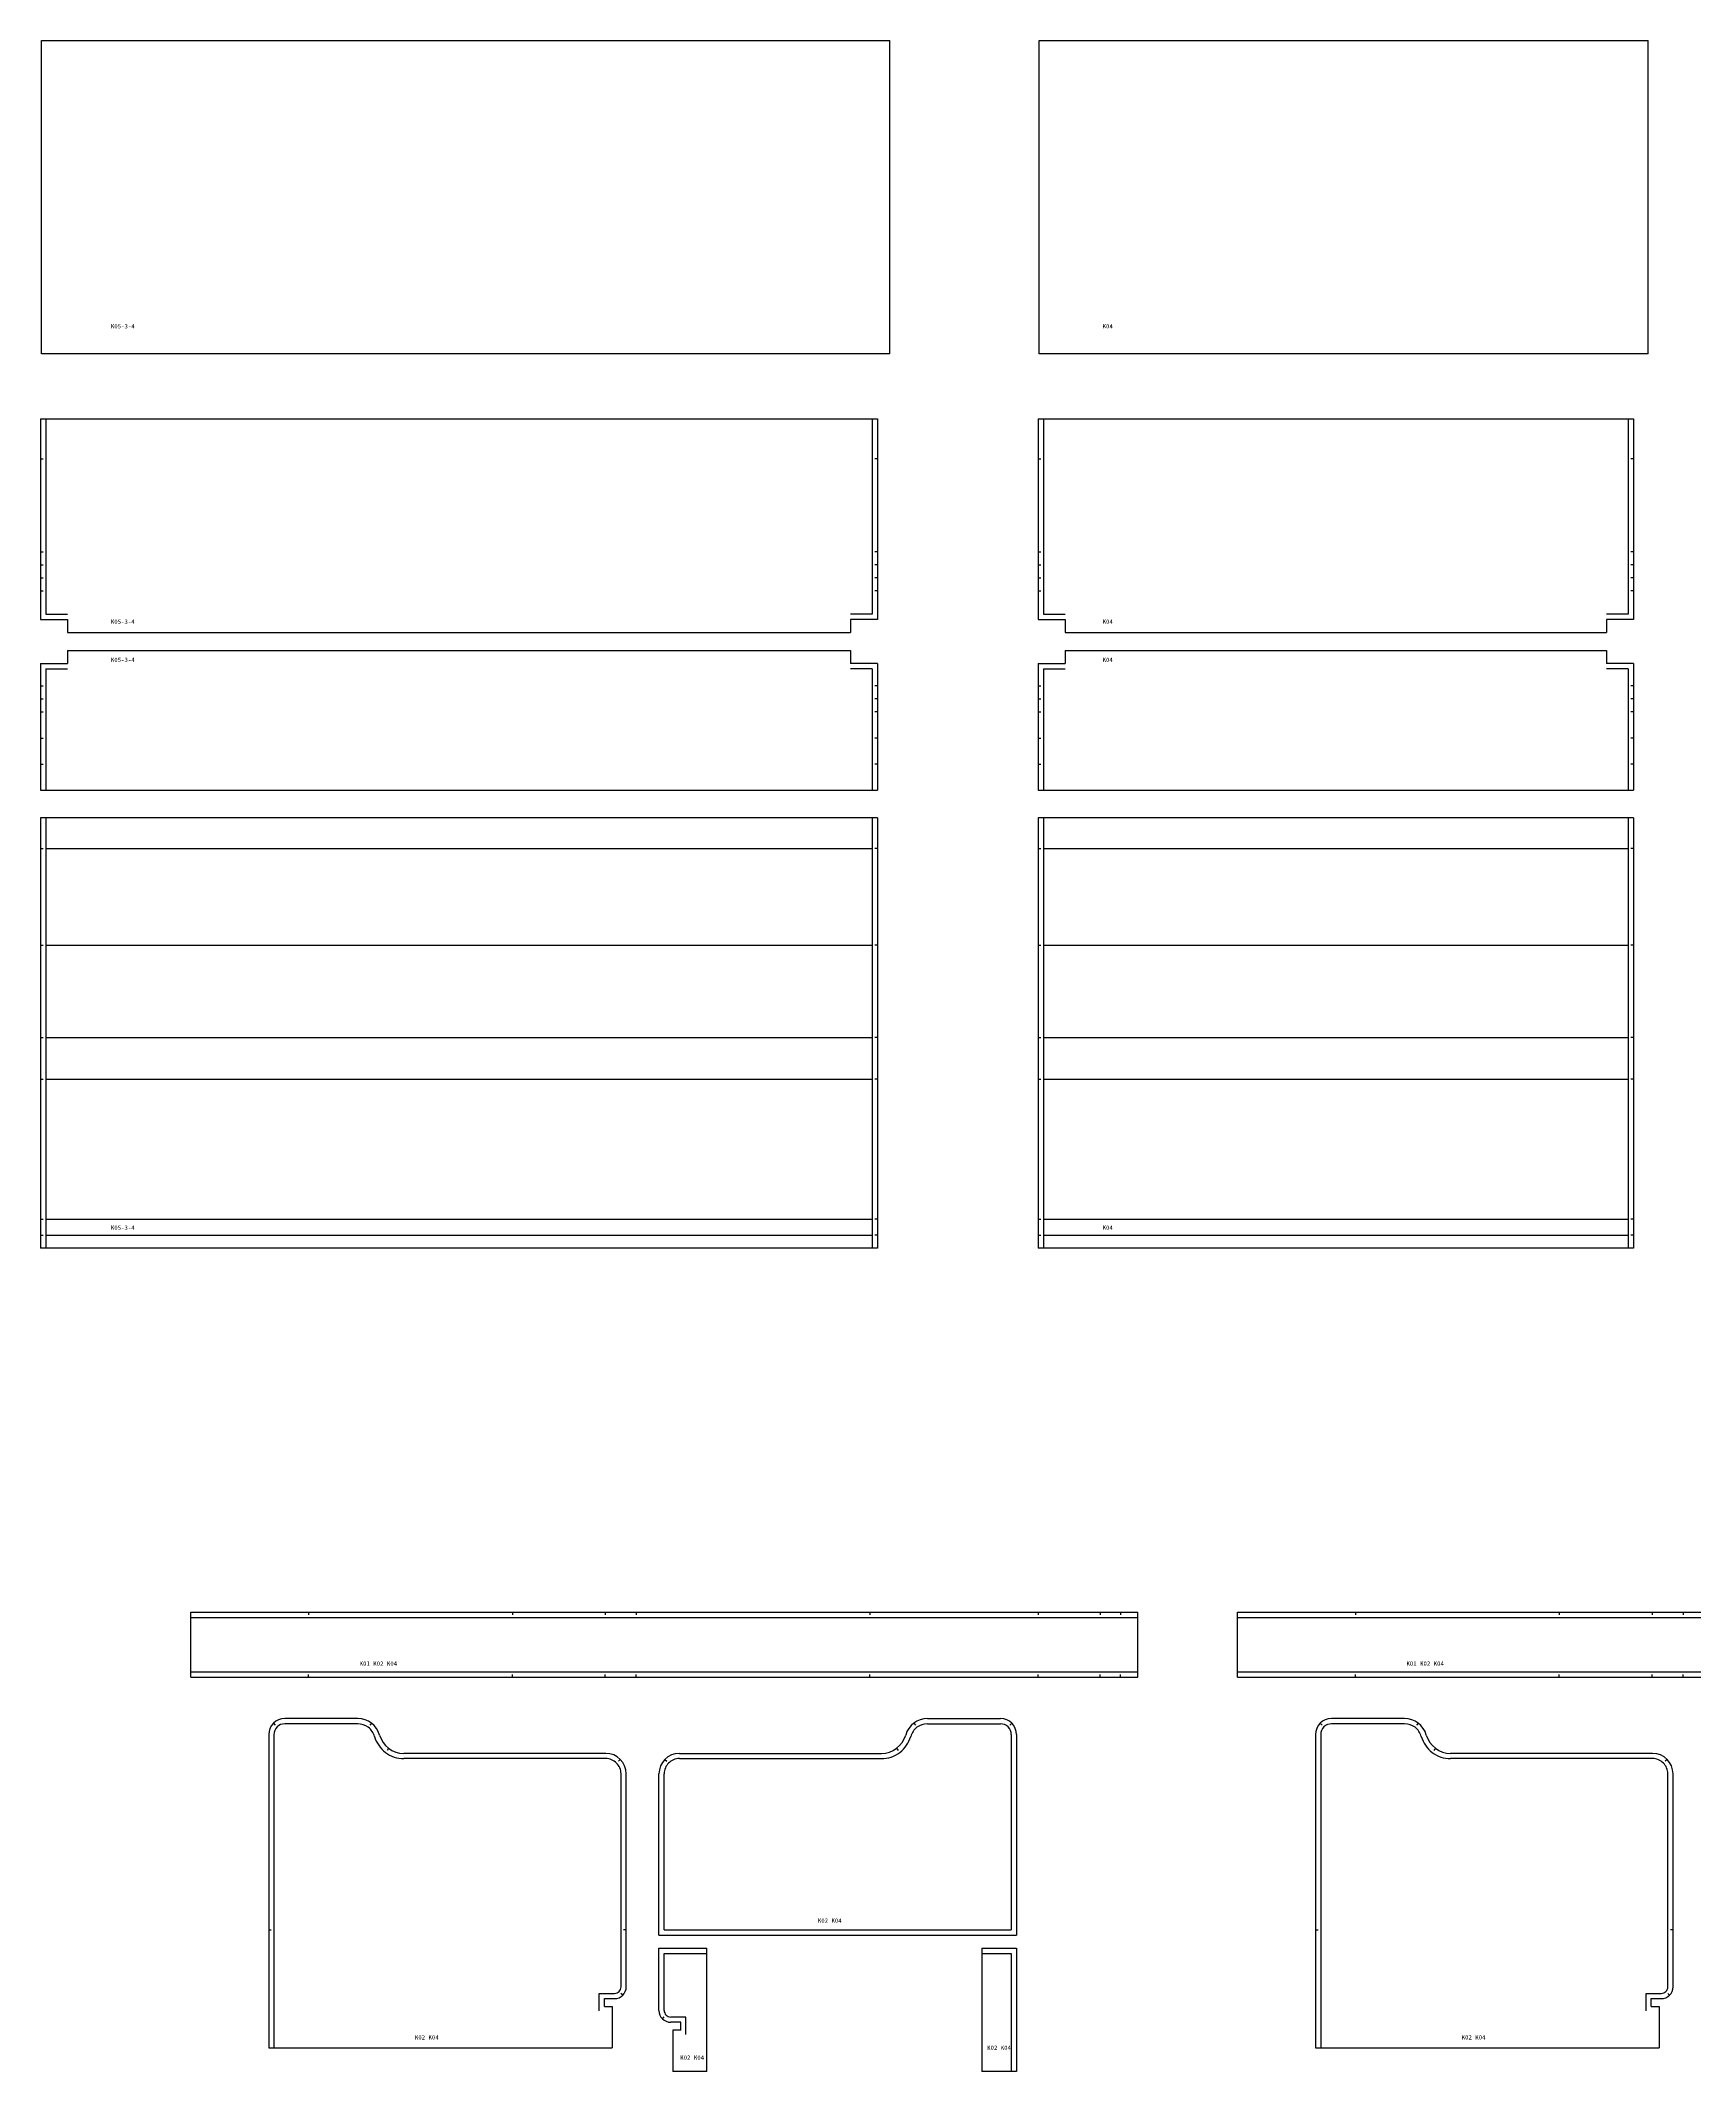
# Model space of a CAD drawing. Header units: millimetres. Extents: x 1211946 to 1266258, y -418433 to -400124.
# Drawn here: x 1253954 to 1257756, y -416148 to -411478 of the extents above; entities that cross this region are included whole.
import ezdxf

# ---------------------------------------------------------------- set-up
doc = ezdxf.new("R2010")
doc.units = ezdxf.units.MM
doc.header["$LTSCALE"] = 5
doc.layers.add('文字', color=7, linetype='Continuous')
doc.layers.add('缝头内线', color=1, linetype='Continuous')
doc.styles.add('宋体', font='')
doc.styles.get('宋体').set_extended_font_data('SimSun')

msp = doc.modelspace()

# ---------------------------------------------------------------- linework, layer by layer
for p, q in [((1253955.75, -412197.93), (1253955.75, -411477.93)), ((1253955.75, -411477.93), (1255905.75, -411477.93)), ((1255905.75, -412197.93), (1255905.75, -411477.93)), ((1256249.37, -412197.93), (1256249.37, -411477.93)), ((1256249.37, -411477.93), (1257649.37, -411477.93)), ((1257649.37, -412197.93), (1257649.37, -411477.93)), ((1255905.75, -412197.93), (1253955.75, -412197.93)), ((1257649.37, -412197.93), (1256249.37, -412197.93)), ((1253953.75, -412347.89), (1255877.75, -412347.89)), ((1253953.75, -412347.89), (1253953.75, -412809.13)), ((1255877.75, -412347.89), (1255877.75, -412809.13)), ((1256247.37, -412347.89), (1257615.37, -412347.89)), ((1256247.37, -412347.89), (1256247.37, -412809.13)), ((1257615.37, -412347.89), (1257615.37, -412809.13)), ((1253953.75, -412809.13), (1254015.75, -412809.13)), ((1254015.75, -412809.13), (1254015.75, -412839.28)), ((1254015.75, -412839.28), (1255815.75, -412839.28)), ((1255815.75, -412809.13), (1255815.75, -412839.28)), ((1255877.75, -412809.13), (1255815.75, -412809.13)), ((1256247.37, -412809.13), (1256309.37, -412809.13)), ((1256309.37, -412809.13), (1256309.37, -412839.28)), ((1256309.37, -412839.28), (1257553.37, -412839.28)), ((1257553.37, -412809.13), (1257553.37, -412839.28)), ((1257615.37, -412809.13), (1257553.37, -412809.13)), ((1254015.75, -412880.28), (1255815.75, -412880.28)), ((1254015.75, -412880.28), (1254015.75, -412910.44)), ((1255815.75, -412880.28), (1255815.75, -412910.44)), ((1256309.37, -412880.28), (1257553.37, -412880.28)), ((1256309.37, -412880.28), (1256309.37, -412910.44)), ((1257553.37, -412880.28), (1257553.37, -412910.44)), ((1253953.75, -412910.44), (1253953.75, -413201.68)), ((1253953.75, -412910.44), (1254015.75, -412910.44)), ((1255877.75, -412910.44), (1255815.75, -412910.44)), ((1255877.75, -412910.44), (1255877.75, -413201.68)), ((1256247.37, -412910.44), (1256247.37, -413201.68)), ((1256247.37, -412910.44), (1256309.37, -412910.44)), ((1257615.37, -412910.44), (1257553.37, -412910.44)), ((1257615.37, -412910.44), (1257615.37, -413201.68)), ((1253953.75, -413201.68), (1255877.75, -413201.68)), ((1256247.37, -413201.68), (1257615.37, -413201.68)), ((1253953.75, -413264.92), (1253953.75, -414254.9)), ((1255877.75, -413264.92), (1253953.75, -413264.92)), ((1255877.75, -413264.92), (1255877.75, -414254.9)), ((1256247.37, -413264.92), (1256247.37, -414254.9)), ((1257615.37, -413264.92), (1256247.37, -413264.92)), ((1257615.37, -413264.92), (1257615.37, -414254.9)), ((1255877.75, -414254.9), (1253953.75, -414254.9)), ((1257615.37, -414254.9), (1256247.37, -414254.9)), ((1254298.9, -415240.72), (1254298.9, -415091.72)), ((1254298.9, -415091.72), (1256476.29, -415091.72)), ((1256476.29, -415240.72), (1256476.29, -415091.72)), ((1256705.4, -415091.72), (1258882.78, -415091.72)), ((1256705.4, -415240.72), (1256705.4, -415091.72)), ((1254298.9, -415240.72), (1256476.29, -415240.72)), ((1256705.4, -415240.72), (1258882.78, -415240.72)), ((1254682.91, -415336.29), (1254515.1, -415336.29)), ((1255992.54, -415336.29), (1256160.34, -415336.29)), ((1257089.4, -415336.29), (1256921.59, -415336.29)), ((1254478.1, -415373.29), (1254478.1, -416093.29)), ((1256197.34, -415373.29), (1256197.34, -415834.29)), ((1256884.59, -415373.29), (1256884.59, -416093.29)), ((1255253.1, -415416.29), (1254788.74, -415416.29)), ((1255422.34, -415416.29), (1255886.71, -415416.29)), ((1257659.59, -415416.29), (1257195.23, -415416.29)), ((1255300.1, -415953.29), (1255300.1, -415463.29)), ((1255375.34, -415834.29), (1255375.34, -415463.29)), ((1257706.59, -415953.29), (1257706.59, -415463.29)), ((1255375.34, -415834.29), (1256197.34, -415834.29)), ((1255375.34, -415864.56), (1255485.34, -415864.56)), ((1255375.34, -416007.56), (1255375.34, -415864.56)), ((1255485.34, -416147.56), (1255485.34, -415864.56)), ((1256117.34, -415864.56), (1256117.34, -416147.56)), ((1256117.34, -415864.56), (1256197.34, -415864.56)), ((1256197.34, -415864.56), (1256197.34, -416147.56)), ((1255250.1, -415998.29), (1255250.1, -415980.29)), ((1255250.1, -415980.29), (1255273.1, -415980.29)), ((1255250.1, -415998.29), (1255268.1, -415998.29)), ((1255268.1, -415998.29), (1255268.1, -416093.29)), ((1257656.59, -415998.29), (1257656.59, -415980.29)), ((1257656.59, -415980.29), (1257679.59, -415980.29)), ((1257656.59, -415998.29), (1257674.59, -415998.29)), ((1257674.59, -415998.29), (1257674.59, -416093.29)), ((1255425.34, -416034.56), (1255402.34, -416034.56)), ((1255425.34, -416052.56), (1255407.34, -416052.56)), ((1255407.34, -416052.56), (1255407.34, -416147.56)), ((1255425.34, -416052.56), (1255425.34, -416034.56)), ((1254478.1, -416093.29), (1255268.1, -416093.29)), ((1256884.59, -416093.29), (1257674.59, -416093.29)), ((1255485.34, -416147.56), (1255407.34, -416147.56)), ((1256197.34, -416147.56), (1256117.34, -416147.56))]:
    msp.add_line(p, q)
at = {"color": 2}
for p, q in [((1253953.75, -412439.52), (1253959.75, -412439.52)), ((1255877.75, -412439.52), (1255871.75, -412439.52)), ((1256247.37, -412439.52), (1256253.37, -412439.52)), ((1257615.37, -412439.52), (1257609.37, -412439.52)), ((1253953.75, -412653.08), (1253959.75, -412653.08)), ((1255877.75, -412653.08), (1255871.75, -412653.08)), ((1256247.37, -412653.08), (1256253.37, -412653.08)), ((1257615.37, -412653.08), (1257609.37, -412653.08)), ((1253953.75, -412683.08), (1253959.75, -412683.08)), ((1255877.75, -412683.08), (1255871.75, -412683.08)), ((1256247.37, -412683.08), (1256253.37, -412683.08)), ((1257615.37, -412683.08), (1257609.37, -412683.08)), ((1253953.75, -412713.08), (1253959.75, -412713.08)), ((1253953.75, -412743.08), (1253959.75, -412743.08)), ((1255877.75, -412713.08), (1255871.75, -412713.08)), ((1255877.75, -412743.08), (1255871.75, -412743.08)), ((1256247.37, -412713.08), (1256253.37, -412713.08)), ((1256247.37, -412743.08), (1256253.37, -412743.08)), ((1257615.37, -412713.08), (1257609.37, -412713.08)), ((1257615.37, -412743.08), (1257609.37, -412743.08)), ((1253953.75, -412961.68), (1253959.75, -412961.68)), ((1255877.75, -412961.68), (1255871.75, -412961.68)), ((1256247.37, -412961.68), (1256253.37, -412961.68)), ((1257615.37, -412961.68), (1257609.37, -412961.68)), ((1253953.75, -412991.68), (1253959.75, -412991.68)), ((1253953.75, -413021.68), (1253959.75, -413021.68)), ((1255877.75, -412991.68), (1255871.75, -412991.68)), ((1255877.75, -413021.68), (1255871.75, -413021.68)), ((1256247.37, -412991.68), (1256253.37, -412991.68)), ((1256247.37, -413021.68), (1256253.37, -413021.68)), ((1257615.37, -412991.68), (1257609.37, -412991.68)), ((1257615.37, -413021.68), (1257609.37, -413021.68)), ((1253953.75, -413081.68), (1253959.75, -413081.68)), ((1255877.75, -413081.68), (1255871.75, -413081.68)), ((1256247.37, -413081.68), (1256253.37, -413081.68)), ((1257615.37, -413081.68), (1257609.37, -413081.68)), ((1253953.75, -413141.68), (1253959.75, -413141.68)), ((1255877.75, -413141.68), (1255871.75, -413141.68)), ((1256247.37, -413141.68), (1256253.37, -413141.68)), ((1257615.37, -413141.68), (1257609.37, -413141.68)), ((1253953.75, -413335.62), (1253959.75, -413335.62)), ((1255877.75, -413335.62), (1255871.75, -413335.62)), ((1256247.37, -413335.62), (1256253.37, -413335.62)), ((1257615.37, -413335.62), (1257609.37, -413335.62)), ((1253953.75, -413557.84), (1253959.75, -413557.84)), ((1255877.75, -413557.84), (1255871.75, -413557.84)), ((1256247.37, -413557.84), (1256253.37, -413557.84)), ((1257615.37, -413557.84), (1257609.37, -413557.84)), ((1253953.75, -413770.07), (1253959.75, -413770.07)), ((1255877.75, -413770.07), (1255871.75, -413770.07)), ((1256247.37, -413770.07), (1256253.37, -413770.07)), ((1257615.37, -413770.07), (1257609.37, -413770.07)), ((1253953.75, -413866.32), (1253959.75, -413866.32)), ((1255877.75, -413866.32), (1255871.75, -413866.32)), ((1256247.37, -413866.32), (1256253.37, -413866.32)), ((1257615.37, -413866.32), (1257609.37, -413866.32)), ((1253953.75, -414187.9), (1253959.75, -414187.9)), ((1255877.75, -414187.9), (1255871.75, -414187.9)), ((1256247.37, -414187.9), (1256253.37, -414187.9)), ((1257615.37, -414187.9), (1257609.37, -414187.9)), ((1253953.75, -414224.9), (1253959.75, -414224.9)), ((1255877.75, -414224.9), (1255871.75, -414224.9)), ((1256247.37, -414224.9), (1256253.37, -414224.9)), ((1257615.37, -414224.9), (1257609.37, -414224.9)), ((1254569.9, -415091.72), (1254569.9, -415097.72)), ((1255038.54, -415091.72), (1255038.54, -415097.72)), ((1255251.87, -415091.72), (1255251.87, -415097.72)), ((1255323.08, -415091.72), (1255323.08, -415097.72)), ((1255860.24, -415091.72), (1255860.24, -415097.72)), ((1256246.72, -415091.72), (1256246.72, -415097.72)), ((1256389.51, -415091.72), (1256389.51, -415097.72)), ((1256436.29, -415091.72), (1256436.29, -415097.72)), ((1256976.4, -415091.72), (1256976.4, -415097.72)), ((1257445.03, -415091.72), (1257445.03, -415097.72)), ((1257658.37, -415091.72), (1257658.37, -415097.72)), ((1257729.57, -415091.72), (1257729.57, -415097.72)), ((1254569.9, -415240.72), (1254569.9, -415234.72)), ((1255038.54, -415240.72), (1255038.54, -415234.72)), ((1255251.87, -415240.72), (1255251.87, -415234.72)), ((1255323.08, -415240.72), (1255323.08, -415234.72)), ((1255860.24, -415240.72), (1255860.24, -415234.72)), ((1256246.72, -415240.72), (1256246.72, -415234.72)), ((1256389.51, -415240.72), (1256389.51, -415234.72)), ((1256436.29, -415240.72), (1256436.29, -415234.72)), ((1256976.4, -415240.72), (1256976.4, -415234.72)), ((1257445.03, -415240.72), (1257445.03, -415234.72)), ((1257658.37, -415240.72), (1257658.37, -415234.72)), ((1257729.57, -415240.72), (1257729.57, -415234.72)), ((1254488.93, -415347.12), (1254493.18, -415351.36)), ((1254714.26, -415346.8), (1254710.65, -415351.59)), ((1255961.18, -415346.8), (1255964.8, -415351.59)), ((1256186.51, -415347.12), (1256182.27, -415351.36)), ((1256895.43, -415347.12), (1256899.67, -415351.36)), ((1257120.76, -415346.8), (1257117.14, -415351.59)), ((1254753.76, -415404.55), (1254750.14, -415409.34)), ((1255921.68, -415404.55), (1255925.3, -415409.34)), ((1257160.25, -415404.55), (1257156.64, -415409.34)), ((1255286.33, -415430.05), (1255282.09, -415434.29)), ((1255389.11, -415430.05), (1255393.35, -415434.29)), ((1257692.82, -415430.05), (1257688.58, -415434.29)), ((1254478.1, -415822.29), (1254484.1, -415822.29)), ((1255300.1, -415822.29), (1255294.1, -415822.29)), ((1256884.59, -415822.29), (1256890.59, -415822.29)), ((1257706.59, -415822.29), (1257700.59, -415822.29)), ((1255292.19, -415972.38), (1255287.95, -415968.13)), ((1257698.68, -415972.38), (1257694.44, -415968.13)), ((1255383.25, -416026.65), (1255387.5, -416022.41))]:
    msp.add_line(p, q, dxfattribs=at)
for centre, radius, start, end in [((1254515.1, -415373.29), 37, 90, 180), ((1254682.91, -415388.29), 52, 15.82662, 90), ((1255992.54, -415388.29), 52, 90, 164.17338), ((1256160.34, -415373.29), 37, 0, 90), ((1256921.59, -415373.29), 37, 90, 180), ((1257089.4, -415388.29), 52, 15.82662, 90), ((1254788.74, -415358.29), 58, 195.82662, 270), ((1255886.71, -415358.29), 58, 270, 344.17338), ((1257195.23, -415358.29), 58, 195.82662, 270), ((1255253.1, -415463.29), 47, 0, 90), ((1255422.34, -415463.29), 47, 90, 180), ((1257659.59, -415463.29), 47, 0, 90), ((1255273.1, -415953.29), 27, 270, 0), ((1257679.59, -415953.29), 27, 270, 0), ((1255402.34, -416007.56), 27, 180, 270)]:
    msp.add_arc(centre, radius, start, end)
at = {"layer": '缝头内线', "color": 1, "ltscale": 2}
for p, q in [((1253965.75, -412347.89), (1253965.75, -412797.13)), ((1255865.75, -412347.89), (1255865.75, -412797.13)), ((1256259.37, -412347.89), (1256259.37, -412797.13)), ((1257603.37, -412347.89), (1257603.37, -412797.13)), ((1253965.75, -412797.13), (1254015.75, -412797.13)), ((1255865.75, -412797.13), (1255815.75, -412797.13)), ((1256259.37, -412797.13), (1256309.37, -412797.13)), ((1257603.37, -412797.13), (1257553.37, -412797.13)), ((1253965.75, -412922.44), (1253965.75, -413201.68)), ((1253965.75, -412922.44), (1254015.75, -412922.44)), ((1255865.75, -412922.44), (1255815.75, -412922.44)), ((1255865.75, -412922.44), (1255865.75, -413201.68)), ((1256259.37, -412922.44), (1256259.37, -413201.68)), ((1256259.37, -412922.44), (1256309.37, -412922.44)), ((1257603.37, -412922.44), (1257553.37, -412922.44)), ((1257603.37, -412922.44), (1257603.37, -413201.68)), ((1253965.75, -413264.92), (1253965.75, -414254.9)), ((1255865.75, -413264.92), (1255865.75, -414254.9)), ((1256259.37, -413264.92), (1256259.37, -414254.9)), ((1257603.37, -413264.92), (1257603.37, -414254.9)), ((1253965.75, -413335.62), (1255865.75, -413335.62)), ((1256259.37, -413335.62), (1257603.37, -413335.62)), ((1253965.75, -413557.84), (1255865.75, -413557.84)), ((1256259.37, -413557.84), (1257603.37, -413557.84)), ((1253965.75, -413770.07), (1255865.75, -413770.07)), ((1256259.37, -413770.07), (1257603.37, -413770.07)), ((1253965.75, -413866.32), (1255865.75, -413866.32)), ((1256259.37, -413866.32), (1257603.37, -413866.32)), ((1253965.75, -414187.9), (1255865.75, -414187.9)), ((1256259.37, -414187.9), (1257603.37, -414187.9)), ((1253965.75, -414224.9), (1255865.75, -414224.9)), ((1256259.37, -414224.9), (1257603.37, -414224.9)), ((1254298.9, -415103.72), (1256476.29, -415103.72)), ((1256705.4, -415103.72), (1258882.78, -415103.72)), ((1254298.9, -415228.72), (1256476.29, -415228.72)), ((1256705.4, -415228.72), (1258882.78, -415228.72)), ((1254682.91, -415348.29), (1254515.1, -415348.29)), ((1255992.54, -415348.29), (1256160.34, -415348.29)), ((1257089.4, -415348.29), (1256921.59, -415348.29)), ((1254490.1, -415373.29), (1254490.1, -415822.29)), ((1256185.34, -415373.29), (1256185.34, -415822.29)), ((1256896.59, -415373.29), (1256896.59, -415822.29)), ((1255253.1, -415428.29), (1254788.74, -415428.29)), ((1255422.34, -415428.29), (1255886.71, -415428.29)), ((1257659.59, -415428.29), (1257195.23, -415428.29)), ((1255288.1, -415822.29), (1255288.1, -415463.29)), ((1255387.34, -415822.29), (1255387.34, -415463.29)), ((1257694.59, -415822.29), (1257694.59, -415463.29)), ((1254490.1, -415822.29), (1254490.1, -416093.29)), ((1255288.1, -415953.29), (1255288.1, -415822.29)), ((1255387.34, -415822.29), (1256185.34, -415822.29)), ((1256896.59, -415822.29), (1256896.59, -416093.29)), ((1257694.59, -415953.29), (1257694.59, -415822.29)), ((1255387.34, -415876.56), (1255485.34, -415876.56)), ((1255387.34, -416007.56), (1255387.34, -415876.56)), ((1256117.34, -415876.56), (1256185.34, -415876.56)), ((1256185.34, -415876.56), (1256185.34, -416147.56)), ((1255238.1, -416008.29), (1255238.1, -415968.29)), ((1255238.1, -415968.29), (1255273.1, -415968.29)), ((1257644.59, -416008.29), (1257644.59, -415968.29)), ((1257644.59, -415968.29), (1257679.59, -415968.29)), ((1255437.34, -416022.56), (1255402.34, -416022.56)), ((1255437.34, -416062.56), (1255437.34, -416022.56))]:
    msp.add_line(p, q, dxfattribs=at)
for centre, radius, start, end in [((1254515.1, -415373.29), 25, 135, 180), ((1254515.1, -415373.29), 25, 90, 135), ((1254682.91, -415388.29), 40, 52.91331, 90), ((1254682.91, -415388.29), 40, 15.82662, 52.91331), ((1255992.54, -415388.29), 40, 127.08669, 164.17338), ((1255992.54, -415388.29), 40, 90, 127.08669), ((1256160.34, -415373.29), 25, 45, 90), ((1256160.34, -415373.29), 25, 0, 45), ((1256921.59, -415373.29), 25, 135, 180), ((1256921.59, -415373.29), 25, 90, 135), ((1257089.4, -415388.29), 40, 52.91331, 90), ((1257089.4, -415388.29), 40, 15.82662, 52.91331), ((1254788.74, -415358.29), 70, 195.82662, 232.91331), ((1255886.71, -415358.29), 70, 307.08669, 344.17338), ((1257195.23, -415358.29), 70, 195.82662, 232.91331), ((1254788.74, -415358.29), 70, 232.91331, 270), ((1255253.1, -415463.29), 35, 45, 90), ((1255253.1, -415463.29), 35, 360, 45), ((1255422.34, -415463.29), 35, 135, 180), ((1255422.34, -415463.29), 35, 90, 135), ((1255886.71, -415358.29), 70, 270, 307.08669), ((1257195.23, -415358.29), 70, 232.91331, 270), ((1257659.59, -415463.29), 35, 45, 90), ((1257659.59, -415463.29), 35, 360, 45), ((1255273.1, -415953.29), 15, 270, 315), ((1255273.1, -415953.29), 15, 315, 0), ((1257679.59, -415953.29), 15, 270, 315), ((1257679.59, -415953.29), 15, 315, 0), ((1255402.34, -416007.56), 15, 180, 225), ((1255402.34, -416007.56), 15, 225, 270)]:
    msp.add_arc(centre, radius, start, end, dxfattribs=at)

# ---------------------------------------------------------------- texts
at = {"layer": '文字', "color": 3, "char_height": 10, "attachment_point": 5, "style": '宋体'}
for s, insert in [('K05-3-4', (1254142.62, -412134.76)), ('K04', (1256407.05, -412134.76)), ('K05-3-4', (1254142.62, -412814.01)), ('K04', (1256407.05, -412814.01)), ('K05-3-4', (1254142.62, -412901.77)), ('K04', (1256407.05, -412901.77)), ('K05-3-4', (1254142.62, -414207.41)), ('K04', (1256407.05, -414207.41)), ('K01 K02 K04', (1254730.31, -415209.85)), ('K01 K02 K04', (1257136.8, -415209.85)), ('K02 K04', (1255767.98, -415800.83)), ('K02 K04', (1254841.64, -416069.38)), ('K02 K04', (1257248.13, -416069.38)), ('K02 K04', (1255451.67, -416115.84)), ('K02 K04', (1256157.11, -416093.23))]:
    msp.add_mtext(s, dxfattribs=dict(at, insert=insert))

doc.saveas('drawing.dxf')
